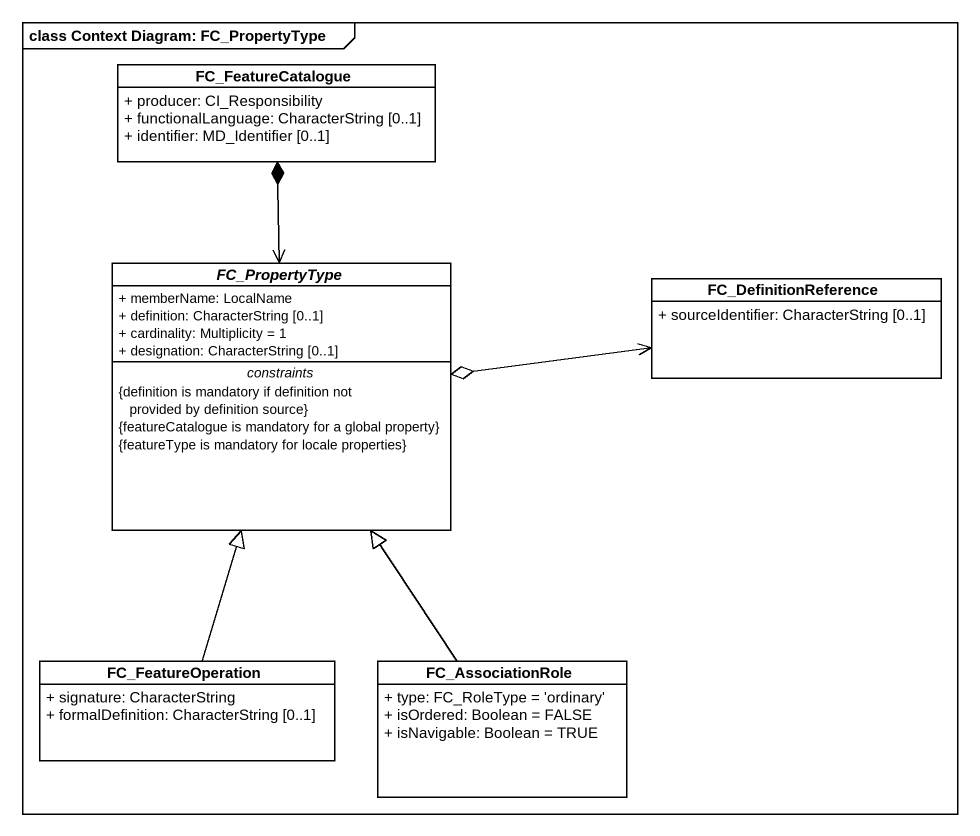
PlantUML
@startuml
mainframe class Context Diagram: FC_PropertyType
hide circle
hide empty members
skinparam classAttributeIconSize 0
class FC_FeatureCatalogue {
  + producer: CI_Responsibility
  + functionalLanguage: CharacterString [0..1]
  + identifier: MD_Identifier [0..1]
}
abstract class FC_PropertyType {
  + memberName: LocalName
  + definition: CharacterString [0..1]
  + cardinality: Multiplicity = 1
  + designation: CharacterString [0..1]
  -- constraints --
  {definition is mandatory if definition not provided by definition source}
  {featureCatalogue is mandatory for a global property}
  {featureType is mandatory for locale properties}
}
class FC_DefinitionReference {
  + sourceIdentifier: CharacterString [0..1]
}
class FC_FeatureOperation {
  + signature: CharacterString
  + formalDefinition: CharacterString [0..1]
}
class FC_AssociationRole {
  + type: FC_RoleType = 'ordinary'
  + isOrdered: Boolean = FALSE
  + isNavigable: Boolean = TRUE
}
FC_FeatureCatalogue *--> FC_PropertyType
FC_PropertyType o-right-> FC_DefinitionReference
FC_FeatureOperation -up-|> FC_PropertyType
FC_AssociationRole -up-|> FC_PropertyType
@enduml
